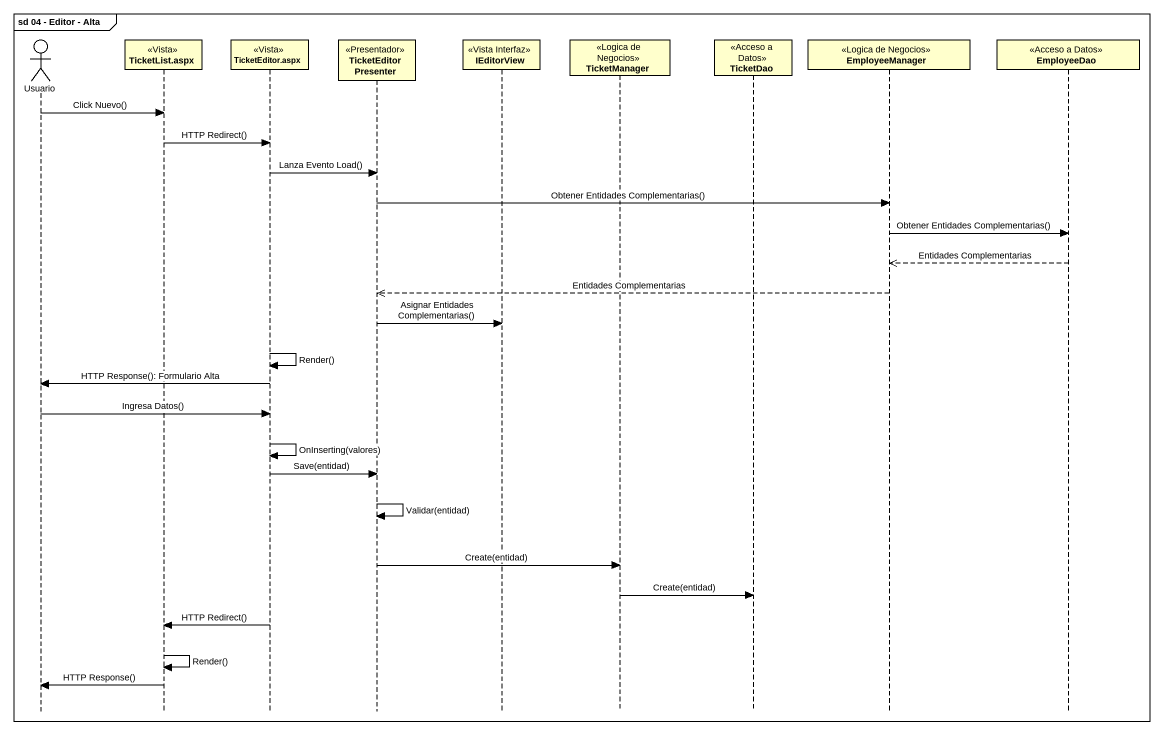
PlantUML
@startuml
mainframe sd 04 - Editor - Alta
hide footbox
actor Usuario
participant "TicketList.aspx" as TicketList_aspx <<Vista>>
participant "TicketEditor.aspx" as TicketEditor_aspx <<Vista>>
participant TicketEditorPresenter <<Presentador>>
participant IEditorView <<Vista Interfaz>>
participant TicketManager <<Logica de Negocios>>
participant TicketDao <<Acceso a Datos>>
participant EmployeeManager <<Logica de Negocios>>
participant EmployeeDao <<Acceso a Datos>>

Usuario -> TicketList_aspx : Click Nuevo()
TicketList_aspx -> TicketEditor_aspx : HTTP Redirect()
TicketEditor_aspx -> TicketEditorPresenter : Lanza Evento Load()
TicketEditorPresenter -> EmployeeManager : Obtener Entidades Complementarias()
EmployeeManager -> EmployeeDao : Obtener Entidades Complementarias()
EmployeeDao -->> EmployeeManager : Entidades Complementarias
EmployeeManager -->> TicketEditorPresenter : Entidades Complementarias
TicketEditorPresenter -> IEditorView : Asignar Entidades Complementarias()
TicketEditor_aspx -> TicketEditor_aspx : Render()
TicketEditor_aspx -> Usuario : HTTP Response(): Formulario Alta
Usuario -> TicketEditor_aspx : Ingresa Datos()
TicketEditor_aspx -> TicketEditor_aspx : OnInserting(valores)
TicketEditor_aspx -> TicketEditorPresenter : Save(entidad)
TicketEditorPresenter -> TicketEditorPresenter : Validar(entidad)
TicketEditorPresenter -> TicketManager : Create(entidad)
TicketManager -> TicketDao : Create(entidad)
TicketEditor_aspx -> TicketList_aspx : HTTP Redirect()
TicketList_aspx -> TicketList_aspx : Render()
TicketList_aspx -> Usuario : HTTP Response()
@enduml
